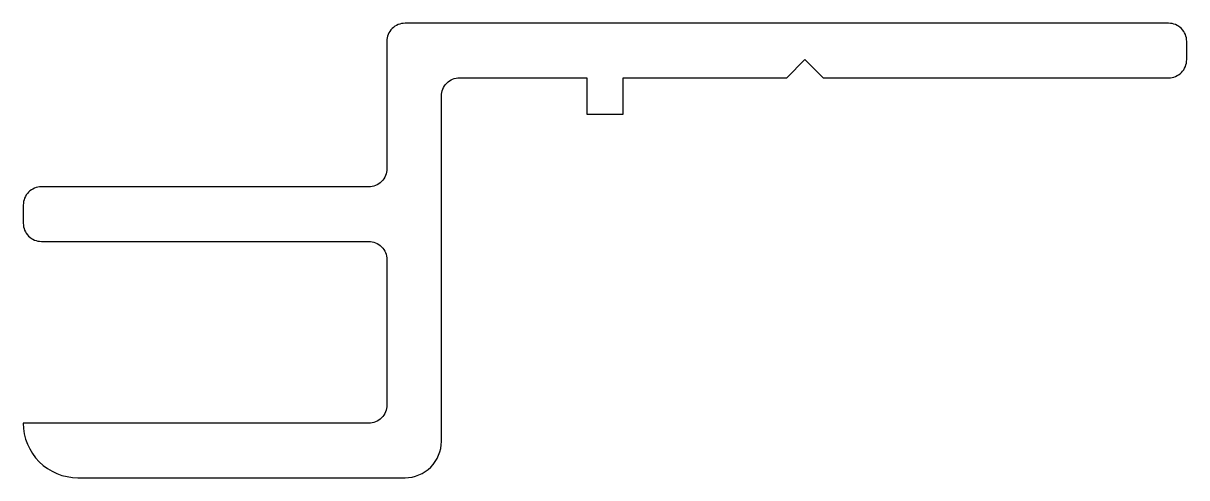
# Model space of a CAD drawing. Extents: x 137.1 to 169.1, y 219.2 to 231.7.
import ezdxf

# ---------------------------------------------------------------- set-up
doc = ezdxf.new("R2010")
doc.units = 0
doc.header["$LTSCALE"] = 15
doc.layers.get('0').update_dxf_attribs({"linetype": 'CONTINUOUS'})

msp = doc.modelspace()

# ---------------------------------------------------------------- linework, layer by layer
at = {"color": 0, "linetype": 'BYBLOCK'}
msp.add_lwpolyline([(169.073, 230.689), (169.073, 231.189, 0.414214), (168.573, 231.689), (147.573, 231.689, 0.414214), (147.073, 231.189), (147.073, 227.689, -0.414214), (146.573, 227.189), (137.573, 227.189, 0.414214), (137.073, 226.689), (137.073, 226.189, 0.414214), (137.573, 225.689), (146.573, 225.689, -0.414214), (147.073, 225.189), (147.073, 221.189, -0.414214), (146.573, 220.689), (137.073, 220.689, 0.414214), (138.573, 219.189), (147.573, 219.189, 0.414214), (148.573, 220.189), (148.573, 229.689, -0.414214), (149.073, 230.189), (152.573, 230.189), (152.573, 229.189), (153.573, 229.189), (153.573, 230.189), (158.073, 230.189), (158.573, 230.689), (159.073, 230.189), (168.573, 230.189, 0.414214)], format="xyb", close=True, dxfattribs=at)

doc.saveas('drawing.dxf')
